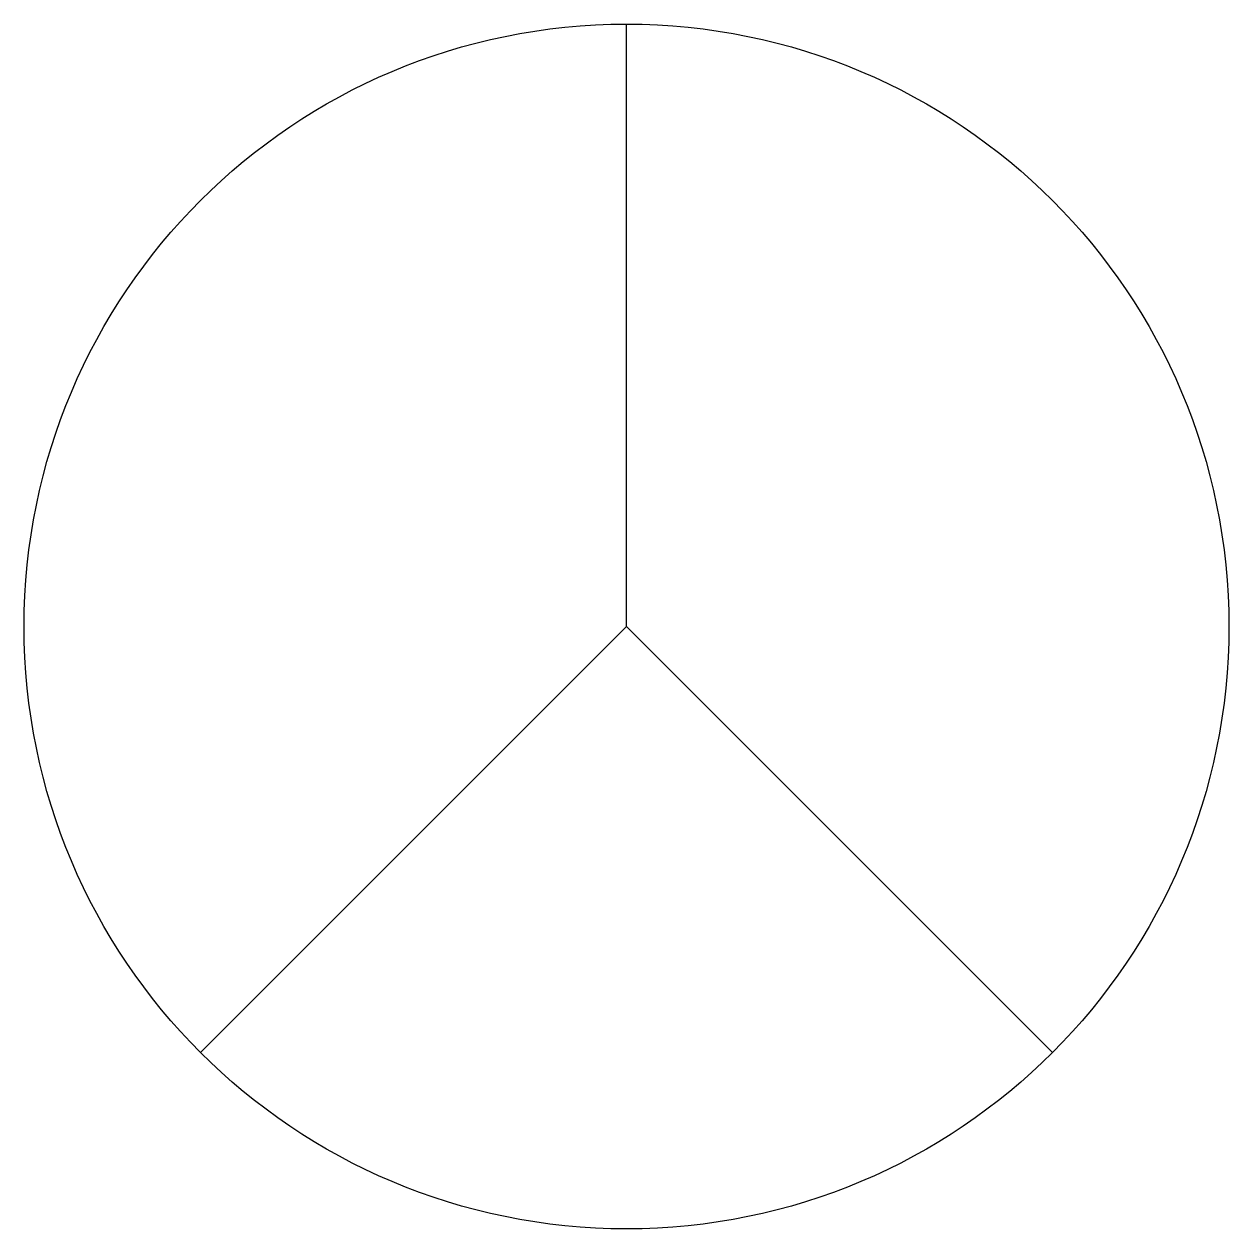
# Model space of a CAD drawing. Extents: x 9.75 to 11.25, y 12.25 to 13.75.
import ezdxf

# ---------------------------------------------------------------- set-up
doc = ezdxf.new("R2010")
doc.units = 0

msp = doc.modelspace()

# ---------------------------------------------------------------- linework, layer by layer
for q in [(10.5, 13.75), (9.9697, 12.4697), (11.0303, 12.4697)]:
    msp.add_line((10.5, 13), q)
msp.add_circle((10.5, 13), 0.75)

doc.saveas('drawing.dxf')
